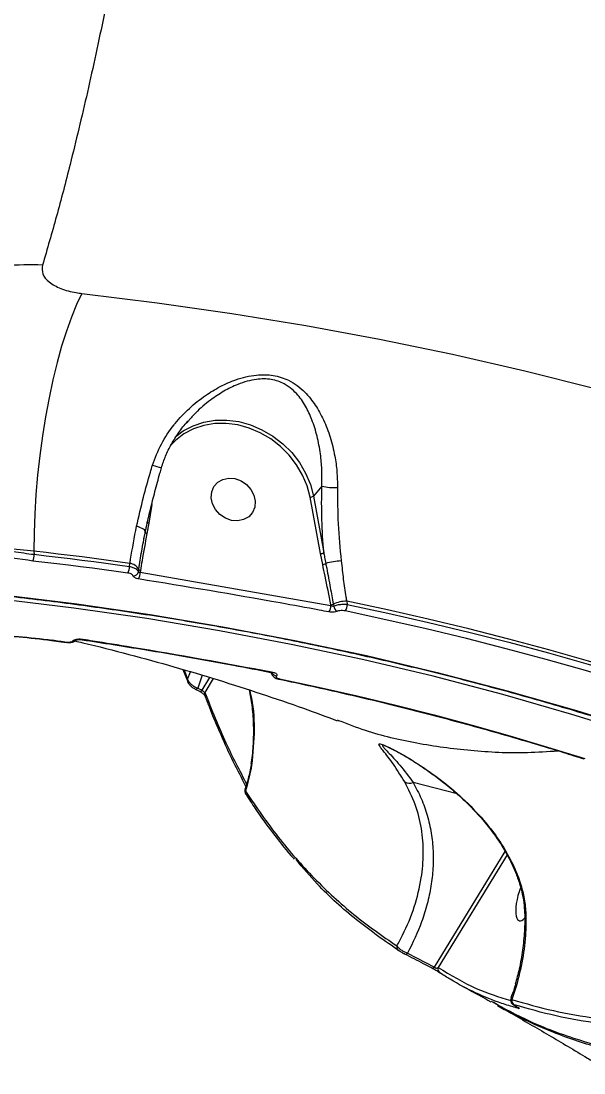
# Model space of a CAD drawing. Header units: millimetres. Extents: x -11024 to 8278, y -7837 to 5770.
# Drawn here: x 4405.3 to 4514.1, y -1402.8 to -1199.4 of the extents above; entities that cross this region are included whole.
import ezdxf

# ---------------------------------------------------------------- set-up
doc = ezdxf.new("R2010")
doc.units = ezdxf.units.MM
doc.layers.add('DIKOM_ОБЪЕКТ', color=7, linetype='Continuous')
doc.layers.add('DIKOM_РАЗМЕР_ОБЪЕКТА', color=7, linetype='Continuous')
doc.styles.add('style1', font='arial.ttf', dxfattribs={"width": 0.8})
doc.dimstyles.new('1-50', dxfattribs={"dimtxt": 300, "dimasz": 200, "dimexe": 100, "dimexo": 0, "dimgap": 100, "dimtad": 1, "dimtxsty": 'style1', "dimcen": 200, "dimclrd": 7, "dimclre": 7, "dimclrt": 7, "dimadec": 1, "dimazin": 2, "dimtfac": 1, "dimtmove": 0, "dimatfit": 2, "dimfxl": 0, "dimlwd": 25, "dimlwe": 18, "dimarcsym": 0})

# ---------------------------------------------------------------- blocks, each defined once
blk = doc.blocks.new('*D10')
at = {"layer": 'Defpoints', "color": 0, "transparency": 16777216}
for p in [(-7791.31, -186.83), (6174.94, -1432.98), (6174.94, -5371.27)]:
    blk.add_point(p, dxfattribs=at)
at = {"layer": 'DIKOM_РАЗМЕР_ОБЪЕКТА', "color": 7, "lineweight": 18, "transparency": 16777216}
for p, q in [((-7791.31, -186.83), (-7791.31, -5471.27)), ((6174.94, -1432.98), (6174.94, -5471.27))]:
    blk.add_line(p, q, dxfattribs=at)
at = {"layer": 'DIKOM_РАЗМЕР_ОБЪЕКТА', "color": 7, "lineweight": 25, "transparency": 16777216}
blk.add_line((-7591.31, -5371.27), (5974.94, -5371.27), dxfattribs=at)
at = {"layer": 'DIKOM_РАЗМЕР_ОБЪЕКТА', "color": 7, "transparency": 16777216}
for points in [[(-7591.31, -5337.93), (-7591.31, -5404.6), (-7791.31, -5371.27)], [(5974.94, -5337.93), (5974.94, -5404.6), (6174.94, -5371.27)]]:
    blk.add_solid(points, dxfattribs=at)
at = {"layer": 'DIKOM_РАЗМЕР_ОБЪЕКТА', "color": 7, "transparency": 16777216, "insert": (-1343.68, -5118.1), "char_height": 300, "attachment_point": 5, "style": 'style1'}
blk.add_mtext('14000', dxfattribs=at)

msp = doc.modelspace()

# ---------------------------------------------------------------- linework, layer by layer
at = {"layer": 'DIKOM_ОБЪЕКТ', "color": 7, "linetype": 'Continuous', "lineweight": 15}
for p, q in [((4437.616, -1276.733), (4437.256, -1277.136)), ((4463.409, -1289.32), (4461.774, -1291.251)), ((4463.154, -1302.378), (4461.145, -1291.46)), ((4461.774, -1291.251), (4463.784, -1302.168)), ((4430.534, -1292.859), (4429.963, -1296.489)), ((4429.963, -1296.489), (4429.603, -1298.512)), ((4429.033, -1299.519), (4429.323, -1298.148)), ((4407.789, -1301.911), (4407.824, -1302.515)), ((4463.581, -1304.48), (4463.154, -1302.378)), ((4426.236, -1304.856), (4426.328, -1304.269)), ((4428.358, -1305.66), (4428.308, -1305.982)), ((4428.308, -1305.982), (4465.16, -1312.379)), ((4468.219, -1311.57), (4468.331, -1312.194)), ((4465.16, -1312.379), (4465.139, -1312.262)), ((4465.639, -1312.144), (4465.707, -1312.514)), ((4411.195, -1319.158), (4413.974, -1319.537)), ((4415.308, -1319.255), (4415.317, -1319.245)), ((4436.524, -1324.766), (4437.435, -1326.975)), ((4436.796, -1324.847), (4437.458, -1326.67)), ((4437.458, -1326.67), (4438.049, -1325.22)), ((4440.3, -1325.89), (4439.474, -1328.381)), ((4453.597, -1325.3), (4453.588, -1325.298)), ((4453.596, -1325.294), (4453.649, -1325.549)), ((4454.653, -1326.043), (4454.644, -1326.052)), ((4440.278, -1328.775), (4441.775, -1326.33)), ((4442.437, -1326.527), (4440.8, -1329.202)), ((4455.068, -1326.639), (4455.062, -1326.638)), ((4438.956, -1328.574), (4439.76, -1328.966)), ((4439.474, -1328.381), (4440.278, -1328.775)), ((4466.465, -1334.547), (4466.669, -1334.623)), ((4489.565, -1348.86), (4481.049, -1346.632)), ((4485.16, -1382.331), (4498.855, -1359.954)), ((4499.218, -1360.639), (4485.91, -1382.384)), ((4479.983, -1379.642), (4485.16, -1382.331)), ((4500.97, -1386.11), (4500.155, -1388.628))]:
    msp.add_line(p, q, dxfattribs=at)
at = {"layer": 'DIKOM_ОБЪЕКТ', "color": 7, "linetype": 'Continuous', "lineweight": 15, "flags": 128}
for points in [[(4417.053, -1252.07), (4416.024, -1254.21), (4415.021, -1256.64), (4414.052, -1259.336), (4413.127, -1262.275), (4412.253, -1265.431), (4411.438, -1268.773), (4410.691, -1272.272), (4410.017, -1275.895), (4409.424, -1279.611), (4408.916, -1283.384), (4408.497, -1287.18), (4408.173, -1290.965), (4407.946, -1294.705), (4407.817, -1298.365), (4407.789, -1301.911)], [(4417.053, -1252.07), (4431.572, -1253.86), (4446, -1255.933), (4460.328, -1258.288), (4474.549, -1260.924), (4488.655, -1263.839), (4502.638, -1267.033), (4516.491, -1270.502), (4530.205, -1274.245), (4543.774, -1278.261), (4557.189, -1282.546), (4570.445, -1287.099), (4583.532, -1291.917), (4596.444, -1296.997), (4609.174, -1302.337)], [(4461.145, -1291.46), (4460.582, -1289.293), (4459.707, -1287.183), (4458.538, -1285.177), (4457.101, -1283.318), (4455.427, -1281.648), (4453.553, -1280.202), (4451.52, -1279.013), (4449.373, -1278.106), (4447.158, -1277.501), (4444.924, -1277.212), (4442.721, -1277.245), (4440.595, -1277.6), (4438.594, -1278.267), (4436.762, -1279.233), (4435.138, -1280.477), (4434.099, -1281.553)], [(4435.234, -1279.678), (4436.63, -1278.642), (4438.519, -1277.645), (4440.583, -1276.957), (4442.774, -1276.592), (4445.047, -1276.558), (4447.351, -1276.856), (4449.635, -1277.479), (4451.849, -1278.414), (4453.946, -1279.641), (4455.878, -1281.132), (4457.604, -1282.854), (4459.086, -1284.771), (4460.292, -1286.84), (4461.194, -1289.016), (4461.774, -1291.251)], [(4445.968, -1295.949), (4444.788, -1295.524), (4443.731, -1294.806), (4442.881, -1293.854), (4442.307, -1292.745), (4442.056, -1291.568), (4442.148, -1290.419), (4442.576, -1289.391), (4443.305, -1288.568), (4444.276, -1288.015), (4445.411, -1287.778), (4446.617, -1287.877), (4447.797, -1288.302), (4448.854, -1289.019), (4449.705, -1289.972), (4450.278, -1291.081), (4450.529, -1292.258), (4450.437, -1293.406), (4450.009, -1294.434), (4449.28, -1295.258), (4448.308, -1295.81), (4447.174, -1296.047), (4445.968, -1295.949)], [(4429.304, -1298.14), (4429.305, -1298.082), (4429.252, -1297.948), (4429.125, -1297.805), (4428.929, -1297.656), (4428.669, -1297.506), (4428.353, -1297.36), (4427.992, -1297.223), (4427.596, -1297.097)], [(4429.963, -1296.489), (4429.876, -1296.459), (4429.797, -1296.423), (4429.732, -1296.381), (4429.682, -1296.336), (4429.649, -1296.29), (4429.634, -1296.244), (4429.634, -1296.227)], [(4429.603, -1298.512), (4429.525, -1298.483), (4429.454, -1298.449), (4429.392, -1298.411), (4429.343, -1298.37), (4429.306, -1298.327), (4429.283, -1298.284), (4429.276, -1298.242), (4429.283, -1298.202)], [(4425.936, -1306.143), (4423.649, -1305.824), (4421.359, -1305.513), (4419.066, -1305.21), (4416.771, -1304.914), (4414.473, -1304.626), (4412.173, -1304.345), (4409.871, -1304.073), (4407.566, -1303.808)], [(4426.328, -1304.269), (4424.019, -1303.947), (4421.708, -1303.632), (4419.394, -1303.326), (4417.078, -1303.027), (4414.759, -1302.736), (4412.438, -1302.453), (4410.115, -1302.178), (4407.789, -1301.911)], [(4407.824, -1302.515), (4410.134, -1302.781), (4412.441, -1303.054), (4414.747, -1303.335), (4417.049, -1303.624), (4419.35, -1303.92), (4421.648, -1304.224), (4423.943, -1304.536), (4426.236, -1304.856)], [(4623.56, -1380.519), (4611.968, -1374.205), (4600.15, -1368.153), (4588.113, -1362.368), (4575.865, -1356.854), (4563.415, -1351.614), (4550.769, -1346.651), (4537.938, -1341.969), (4524.928, -1337.57), (4511.748, -1333.459), (4498.408, -1329.637), (4484.916, -1326.107), (4471.28, -1322.871), (4457.51, -1319.931), (4443.615, -1317.29), (4429.604, -1314.948), (4415.485, -1312.909), (4401.269, -1311.172), (4386.964, -1309.739), (4372.58, -1308.611), (4358.127, -1307.789), (4343.613, -1307.273)], [(4343.985, -1306.461), (4358.542, -1306.978), (4373.039, -1307.803), (4387.467, -1308.934), (4401.815, -1310.371), (4416.074, -1312.113), (4430.235, -1314.159), (4444.289, -1316.507), (4458.226, -1319.157), (4472.037, -1322.105), (4485.714, -1325.351), (4499.247, -1328.892), (4512.628, -1332.725), (4525.847, -1336.849), (4538.896, -1341.261), (4551.766, -1345.957), (4564.45, -1350.935), (4576.938, -1356.191), (4589.223, -1361.722), (4601.296, -1367.525), (4613.149, -1373.595), (4624.776, -1379.928)], [(4530.187, -1327.783), (4522.612, -1325.43), (4514.985, -1323.168), (4507.308, -1321), (4499.581, -1318.926), (4491.808, -1316.945), (4483.988, -1315.058), (4476.125, -1313.267), (4468.219, -1311.57)], [(4529.457, -1329.562), (4521.937, -1327.227), (4514.364, -1324.983), (4506.742, -1322.831), (4499.071, -1320.772), (4491.354, -1318.805), (4483.591, -1316.931), (4475.785, -1315.151), (4467.937, -1313.465)], [(4468.331, -1312.194), (4476.196, -1313.884), (4484.02, -1315.668), (4491.8, -1317.546), (4499.534, -1319.517), (4507.222, -1321.581), (4514.861, -1323.738), (4522.451, -1325.986), (4529.988, -1328.327)], [(4411.31, -1319.091), (4411.658, -1319.138), (4412.006, -1319.185), (4412.353, -1319.232), (4412.701, -1319.279), (4413.048, -1319.327), (4413.396, -1319.374), (4413.743, -1319.422), (4414.091, -1319.47)], [(4417.144, -1318.993), (4417.12, -1318.995), (4417.107, -1318.994)], [(4417.243, -1318.928), (4417.18, -1318.98), (4417.144, -1318.993)], [(4455.206, -1326.576), (4462.741, -1328.191), (4470.235, -1329.897), (4477.687, -1331.694), (4485.096, -1333.582), (4492.459, -1335.559), (4499.775, -1337.626), (4507.042, -1339.782), (4514.26, -1342.027)], [(4449.767, -1343.033), (4449.768, -1343.149), (4449.839, -1343.334)]]:
    msp.add_lwpolyline(points, dxfattribs=at)
at = {"layer": 'DIKOM_ОБЪЕКТ', "color": 7, "linetype": 'Continuous', "lineweight": 15}
for centre, radius, start, end in [((4407.045, -1289.846), 43.329, 86.84019, 105.9282), ((4441.306, -1249.933), 36.907, 253.28377, 256.09086), ((4465.922, -1278.519), 11.09, 256.90263, 272.66), ((4461.166, -1290.474), 0.986, 268.75642, 308.07605), ((4404.968, -1302.617), 2.858, 335.36927, 2.03678), ((4463.175, -1301.391), 0.987, 268.76465, 308.05482), ((4467.331, -1314.305), 10.504, 90.87839, 107.49242), ((4423.533, -1304.906), 2.703, 332.75467, 1.05545), ((4426.023, -1306.548), 2.3, 29.08504, 82.36732), ((4426.951, -1305.679), 1.03, 271.47648, 348.47222), ((4428.426, -1305.218), 0.447, 208.28521, 261.33676), ((4463.535, -1303.327), 1.153, 272.32731, 303.66016), ((4425.819, -1306.024), 2.489, 330.04545, 0.95542), ((4468.308, -1318.048), 6.479, 90.7867, 114.32473), ((4462.543, -1312.331), 2.618, 329.53708, 358.94484), ((4465.102, -1310.986), 1.276, 271.64842, 294.87676), ((4467.106, -1312.375), 1.406, 185.69731, 237.24976), ((4465.909, -1312.141), 2.423, 326.864, 358.73956), ((4413.975, -1319.403), 0.134, 270.5913, 329.87704), ((4415.455, -1318.408), 0.859, 260.16858, 305.39689), ((4415.464, -1318.403), 0.855, 260.1067, 309.47827), ((4453.599, -1325.155), 0.145, 269.22093, 327.79214), ((4454.871, -1324.956), 1.12, 201.52912, 258.30469), ((4454.878, -1324.948), 1.118, 202.30236, 258.35201), ((4438.166, -1326.897), 0.743, 162.2788, 200.15624), ((4455.076, -1326.473), 0.165, 267.31728, 321.75192), ((4439.078, -1328.098), 0.486, 254.68815, 324.49318), ((4439.875, -1328.48), 0.5, 257.34349, 323.79779), ((4441.492, -1329.528), 0.765, 154.76767, 198.79835), ((4480.355, -1344.975), 1.796, 239.04226, 292.75172), ((4449.422, -1348.547), 0.802, 163.91969, 210.57583), ((4503.154, -1371.584), 0.569, 182.38257, 236.54152), ((4478.773, -1378.441), 0.878, 166.58509, 241.1352), ((4479.592, -1379.356), 0.485, 250.98206, 323.9212), ((4484.765, -1382.029), 0.497, 250.42396, 322.58704), ((4486.801, -1382.681), 0.939, 161.5517, 240.23486), ((4501.31, -1385.745), 0.499, 168.95355, 226.99778), ((4501.083, -1388.806), 0.945, 169.14458, 240.22243), ((4501.902, -1389.504), 0.916, 216.81398, 242.97161)]:
    msp.add_arc(centre, radius, start, end, dxfattribs=at)
for start_param, end_param in [(1.2279816, 2.5993812), (2.5993812, 3.7145452)]:
    msp.add_ellipse((4502.813, -1368.908), major_axis=(1.226, 4.457), ratio=0.3336051, start_param=start_param, end_param=end_param, dxfattribs=at)
for points, knots in [([(4432.031, -657.052), (4432.858, -662.149), (4434.514, -672.346), (4436.767, -688.637), (4438.864, -705.757), (4440.773, -723.76), (4442.488, -742.582), (4443.97, -761.815), (4445.22, -781.381), (4446.243, -801.2), (4447.057, -821.593), (4447.65, -842.514), (4448.015, -863.901), (4448.144, -885.289), (4448.043, -906.604), (4447.722, -927.777), (4447.176, -949.147), (4446.399, -970.646), (4445.386, -992.202), (4444.163, -1013.354), (4442.737, -1034.037), (4441.122, -1054.202), (4439.294, -1074.163), (4437.251, -1093.842), (4434.995, -1113.163), (4432.576, -1131.718), (4430.004, -1149.46), (4427.297, -1166.362), (4424.413, -1182.684), (4421.356, -1198.342), (4418.134, -1213.271), (4415.048, -1226.153), (4412.144, -1237.258), (4410.338, -1243.473), (4409.434, -1246.583)], [0, 0, 0, 0, 0.0311785, 0.0623809, 0.0935594, 0.1256442, 0.1577552, 0.18984, 0.2210203, 0.2522244, 0.2834047, 0.3154898, 0.347601, 0.3796862, 0.4108891, 0.442116, 0.4733189, 0.5054257, 0.5375586, 0.5696654, 0.6009197, 0.6321979, 0.6634522, 0.6956102, 0.7277941, 0.759952, 0.7912842, 0.8226406, 0.853973, 0.8862091, 0.9184712, 0.9507073, 0.9753305, 1, 1, 1, 1]), ([(4409.434, -1246.583), (4409.379, -1247.162), (4409.268, -1248.34), (4410.619, -1249.935), (4412.883, -1251.189), (4415.221, -1251.83), (4416.684, -1252.022), (4417.053, -1252.07)], [0, 0, 0, 0, 0.21871186, 0.44477835, 0.67940807, 0.91918903, 1, 1, 1, 1]), ([(4430.69, -1285.28), (4431.208, -1283.889), (4432.243, -1281.104), (4433.998, -1278.551), (4435.833, -1276.268), (4437.756, -1274.229), (4440.707, -1271.866), (4443.726, -1270.026), (4446.372, -1268.856), (4448.747, -1268.152), (4451.19, -1267.728), (4454.091, -1267.78), (4456.75, -1268.647), (4458.705, -1269.857), (4460.489, -1271.416), (4462.226, -1273.604), (4463.828, -1276.542), (4465.093, -1279.843), (4465.915, -1283.218), (4466.382, -1286.491), (4466.419, -1288.562), (4466.437, -1289.597)], [0, 0, 0, 0, 0.0726919, 0.1455234, 0.1511336, 0.2173318, 0.2835411, 0.337716, 0.3918153, 0.4254864, 0.4591092, 0.5134515, 0.5679361, 0.6044943, 0.6411222, 0.7029649, 0.7649105, 0.8309035, 0.8968715, 0.9484527, 1, 1, 1, 1]), ([(4463.409, -1289.32), (4463.432, -1288.343), (4463.477, -1286.374), (4463.211, -1283.278), (4462.65, -1280.058), (4461.73, -1276.929), (4460.489, -1274.115), (4459.119, -1272.026), (4457.636, -1270.52), (4456.012, -1269.375), (4453.691, -1268.555), (4451.112, -1268.567), (4448.948, -1269.024), (4446.811, -1269.756), (4444.415, -1270.942), (4441.685, -1272.775), (4439.369, -1274.689), (4438.082, -1276.19), (4437.616, -1276.733)], [0, 0, 0, 0, 0.06433733, 0.12973867, 0.21189955, 0.2955303, 0.37093743, 0.44786412, 0.49055424, 0.53429548, 0.59644724, 0.65850899, 0.69775918, 0.73800503, 0.80377906, 0.87088799, 0.95323544, 1, 1, 1, 1]), ([(4432.429, -1285.758), (4432.678, -1284.999), (4433.193, -1283.437), (4434.323, -1281.164), (4435.755, -1278.932), (4436.865, -1277.426), (4437.543, -1276.728), (4437.58, -1276.69)], [0, 0, 0, 0, 0.2269907, 0.467675, 0.7206095, 0.9846937, 1, 1, 1, 1]), ([(4427.596, -1297.097), (4428.033, -1295.229), (4428.839, -1291.777), (4429.942, -1287.797), (4430.555, -1285.736), (4430.69, -1285.28)], [0, 0, 0, 0, 0.4786877, 0.8843768, 1, 1, 1, 1]), ([(4429.314, -1298.141), (4429.37, -1297.868), (4429.659, -1296.466), (4430.27, -1293.862), (4431.153, -1290.359), (4431.885, -1287.643), (4432.34, -1286.117), (4432.446, -1285.761)], [0, 0, 0, 0, 0.0680159, 0.3485812, 0.6307402, 0.9139241, 1, 1, 1, 1]), ([(4463.784, -1302.168), (4463.636, -1300.051), (4463.338, -1295.772), (4463.385, -1291.486), (4463.409, -1289.32)], [0, 0, 0, 0, 0.4947669, 1, 1, 1, 1]), ([(4466.437, -1289.597), (4466.451, -1291.929), (4466.479, -1296.662), (4466.893, -1301.42), (4467.169, -1303.789), (4467.17, -1303.803)], [0, 0, 0, 0, 0.4913952, 0.9970675, 1, 1, 1, 1]), ([(4426.328, -1304.269), (4426.373, -1303.997), (4426.752, -1301.695), (4427.201, -1299.252), (4427.596, -1297.097)], [0, 0, 0, 0, 0.1178669, 1, 1, 1, 1]), ([(4407.789, -1301.911), (4405.993, -1301.752), (4402.462, -1301.44), (4397.433, -1300.66), (4394.36, -1299.954), (4392.814, -1299.599)], [0, 0, 0, 0, 0.3395431, 0.6677679, 1, 1, 1, 1]), ([(4392.814, -1299.599), (4395.135, -1300.204), (4398.651, -1301.121), (4403.784, -1302.007), (4406.477, -1302.346), (4407.824, -1302.515)], [0, 0, 0, 0, 0.4928069, 0.7464075, 1, 1, 1, 1]), ([(4428.032, -1305.43), (4428.079, -1305.137), (4428.312, -1303.669), (4428.644, -1301.616), (4428.975, -1299.855), (4429.085, -1299.274)], [0, 0, 0, 0, 0.1435287, 0.7176742, 1, 1, 1, 1]), ([(4429.603, -1298.512), (4429.28, -1300.259), (4428.841, -1302.634), (4428.459, -1305.027), (4428.358, -1305.66)], [0, 0, 0, 0, 0.7353, 1, 1, 1, 1]), ([(4407.566, -1303.808), (4404.912, -1303.451), (4400.891, -1302.911), (4395.866, -1301.83), (4393.469, -1301.175), (4392.271, -1300.848)], [0, 0, 0, 0, 0.4927577, 0.7463788, 1, 1, 1, 1]), ([(4463.784, -1302.168), (4463.837, -1302.48), (4463.958, -1303.187), (4464.097, -1303.893), (4464.174, -1304.287)], [0, 0, 0, 0, 0.440316, 1, 1, 1, 1]), ([(4467.17, -1303.803), (4467.298, -1304.976), (4467.555, -1307.332), (4467.906, -1309.901), (4468.168, -1311.296), (4468.219, -1311.57)], [0, 0, 0, 0, 0.4438969, 0.8911167, 1, 1, 1, 1]), ([(4426.236, -1304.856), (4426.344, -1304.879), (4426.714, -1304.958), (4427.268, -1305.167), (4427.78, -1305.503), (4427.9, -1305.757), (4427.961, -1305.884)], [0, 0, 0, 0, 0.12094681, 0.41442819, 0.7069481, 1, 1, 1, 1]), ([(4427.961, -1305.884), (4427.967, -1305.847), (4427.991, -1305.695), (4428.014, -1305.544), (4428.032, -1305.43)], [0, 0, 0, 0, 0.2499214, 1, 1, 1, 1]), ([(4427.961, -1305.884), (4427.974, -1305.905), (4428, -1305.948), (4428.108, -1305.982), (4428.219, -1305.989), (4428.29, -1305.983), (4428.308, -1305.982)], [0, 0, 0, 0, 0.2929557, 0.5922967, 0.9006632, 1, 1, 1, 1]), ([(4465.139, -1312.262), (4464.791, -1310.422), (4464.3, -1307.827), (4463.743, -1305.235), (4463.581, -1304.48)], [0, 0, 0, 0, 0.7088229, 1, 1, 1, 1]), ([(4464.174, -1304.287), (4464.235, -1304.598), (4464.538, -1306.15), (4465.021, -1308.775), (4465.443, -1311.074), (4465.639, -1312.144)], [0, 0, 0, 0, 0.1178887, 0.5894853, 1, 1, 1, 1]), ([(4343.903, -1306.548), (4346.23, -1306.613), (4352.98, -1306.802), (4364.12, -1307.31), (4377.299, -1308.154), (4390.416, -1309.256), (4403.466, -1310.611), (4416.442, -1312.219), (4429.336, -1314.079), (4442.141, -1316.189), (4454.85, -1318.549), (4467.456, -1321.158), (4479.954, -1324.014), (4492.334, -1327.115), (4504.592, -1330.46), (4516.72, -1334.048), (4528.712, -1337.875), (4540.561, -1341.94), (4552.261, -1346.24), (4563.805, -1350.774), (4575.187, -1355.539), (4586.401, -1360.533), (4597.441, -1365.751), (4608.299, -1371.195), (4617.289, -1375.953), (4622.631, -1378.926), (4624.47, -1379.95)], [0, 0, 0, 0, 0.0228203, 0.0661999, 0.1095814, 0.1529617, 0.1963431, 0.2397239, 0.2831046, 0.3264855, 0.3698668, 0.4132479, 0.456629, 0.5000102, 0.5433915, 0.5867729, 0.6301549, 0.6735364, 0.7169187, 0.7603011, 0.8036837, 0.847066, 0.8904496, 0.9338328, 0.9772173, 1, 1, 1, 1]), ([(4426.978, -1306.708), (4426.942, -1306.634), (4426.869, -1306.485), (4426.56, -1306.299), (4426.225, -1306.19), (4426.002, -1306.154), (4425.936, -1306.143)], [0, 0, 0, 0, 0.2926742, 0.5850588, 0.8788341, 1, 1, 1, 1]), ([(4427.976, -1307.266), (4427.926, -1307.258), (4427.719, -1307.221), (4427.397, -1307.117), (4427.087, -1306.931), (4427.014, -1306.783), (4426.978, -1306.708)], [0, 0, 0, 0, 0.0962549, 0.3985167, 0.6990363, 1, 1, 1, 1]), ([(4464.799, -1313.658), (4464.171, -1313.54), (4461.029, -1312.95), (4448.758, -1310.688), (4437.109, -1308.77), (4427.976, -1307.266)], [0, 0, 0, 0, 0.0512254, 0.2561283, 1, 1, 1, 1]), ([(4466.345, -1313.557), (4466.324, -1313.565), (4466.174, -1313.623), (4465.839, -1313.699), (4465.312, -1313.73), (4464.97, -1313.682), (4464.799, -1313.658)], [0, 0, 0, 0, 0.0524065, 0.3651019, 0.682785, 1, 1, 1, 1]), ([(4465.16, -1312.379), (4465.221, -1312.411), (4465.34, -1312.472), (4465.525, -1312.521), (4465.647, -1312.526), (4465.7, -1312.516), (4465.707, -1312.514)], [0, 0, 0, 0, 0.3344999, 0.6549216, 0.9517738, 1, 1, 1, 1]), ([(4465.707, -1312.514), (4465.764, -1312.491), (4466.035, -1312.379), (4466.623, -1312.227), (4467.494, -1312.131), (4468.052, -1312.174), (4468.331, -1312.194)], [0, 0, 0, 0, 0.0813612, 0.3857449, 0.6936635, 1, 1, 1, 1]), ([(4467.937, -1313.465), (4467.768, -1313.439), (4467.429, -1313.385), (4466.901, -1313.408), (4466.544, -1313.482), (4466.38, -1313.544), (4466.345, -1313.557)], [0, 0, 0, 0, 0.3077581, 0.6159149, 0.9190423, 1, 1, 1, 1]), ([(4347.361, -1329.561), (4348.092, -1328.994), (4349.555, -1327.862), (4352.769, -1326.146), (4356.669, -1324.475), (4361.266, -1322.891), (4366.465, -1321.449), (4372.179, -1320.203), (4378.308, -1319.198), (4384.754, -1318.479), (4391.394, -1318.082), (4398.109, -1318.039), (4404.813, -1318.333), (4409.144, -1318.838), (4411.31, -1319.091)], [0, 0, 0, 0, 0.0836185, 0.1671662, 0.2504174, 0.3338536, 0.4173042, 0.5004887, 0.583738, 0.6671389, 0.7504576, 0.8333956, 0.9166298, 1, 1, 1, 1]), ([(4347.971, -1329.382), (4348.553, -1328.923), (4349.633, -1328.072), (4351.699, -1326.881), (4353.67, -1325.906), (4355.464, -1325.123), (4357.138, -1324.456), (4359.996, -1323.409), (4364.547, -1322.001), (4370.51, -1320.603), (4376.144, -1319.601), (4381.08, -1318.933), (4385.176, -1318.545), (4388.498, -1318.324), (4391.425, -1318.189), (4395.124, -1318.111), (4399.729, -1318.17), (4405.231, -1318.449), (4409.086, -1318.902), (4411.165, -1319.146)], [0, 0, 0, 0, 0.07000951, 0.12979039, 0.17876755, 0.21731924, 0.24939402, 0.28201683, 0.38279495, 0.48399287, 0.55207354, 0.61919825, 0.68163659, 0.71089931, 0.74614106, 0.79256223, 0.8500888, 0.91915679, 1, 1, 1, 1]), ([(4411.31, -1319.091), (4411.277, -1319.125), (4411.223, -1319.179), (4411.181, -1319.144), (4411.165, -1319.131)], [0, 0, 0, 0, 0.6295507, 1, 1, 1, 1]), ([(4413.976, -1319.532), (4414.173, -1319.552), (4414.603, -1319.595), (4415.261, -1319.492), (4415.769, -1319.306), (4415.991, -1319.064), (4416.06, -1318.988)], [0, 0, 0, 0, 0.2501847, 0.54824573, 0.85944733, 1, 1, 1, 1]), ([(4414.091, -1319.47), (4414.093, -1319.471), (4414.198, -1319.485), (4414.42, -1319.501), (4414.704, -1319.484), (4414.961, -1319.438), (4415.177, -1319.366), (4415.266, -1319.291), (4415.308, -1319.255)], [0, 0, 0, 0, 0.0043075, 0.2198441, 0.4355084, 0.5681966, 0.7938317, 1, 1, 1, 1]), ([(4415.317, -1319.245), (4415.358, -1319.208), (4415.463, -1319.113), (4415.766, -1318.988), (4416.216, -1318.898), (4416.737, -1318.87), (4417.074, -1318.909), (4417.243, -1318.928)], [0, 0, 0, 0, 0.1342545, 0.3470061, 0.5633024, 0.781741, 1, 1, 1, 1]), ([(4415.714, -1319.261), (4416.215, -1319.376), (4419.745, -1320.189), (4426.136, -1321.847), (4434.869, -1324.237), (4443.407, -1326.784), (4451.755, -1329.466), (4459.442, -1332.1), (4464.242, -1333.893), (4466.408, -1334.702)], [0, 0, 0, 0, 0.0275723, 0.1941152, 0.3608219, 0.5277318, 0.6948865, 0.8623336, 1, 1, 1, 1]), ([(4415.999, -1319.064), (4415.998, -1319.065), (4415.996, -1319.066), (4416.051, -1319.042), (4416.166, -1319.01), (4416.366, -1318.975), (4416.634, -1318.958), (4416.904, -1318.965), (4417.052, -1318.989), (4417.106, -1318.998)], [0, 0, 0, 0, 0.06191807, 0.16958314, 0.30658241, 0.46415447, 0.66171771, 0.87662172, 1, 1, 1, 1]), ([(4417.11, -1319.03), (4421.113, -1319.653), (4430.853, -1321.169), (4443.014, -1323.288), (4451.166, -1324.867), (4453.588, -1325.336)], [0, 0, 0, 0, 0.3290436, 0.8006765, 1, 1, 1, 1]), ([(4417.243, -1318.928), (4417.872, -1319.026), (4421.017, -1319.517), (4433.18, -1321.466), (4444.708, -1323.58), (4453.721, -1325.232)], [0, 0, 0, 0, 0.0517135, 0.2585532, 1, 1, 1, 1]), ([(4453.587, -1325.301), (4453.61, -1325.304), (4453.714, -1325.321), (4453.857, -1325.366), (4453.966, -1325.409), (4454.009, -1325.438), (4454, -1325.431), (4453.999, -1325.43)], [0, 0, 0, 0, 0.09762134, 0.44520687, 0.73887889, 0.97273735, 1, 1, 1, 1]), ([(4453.695, -1325.536), (4453.681, -1325.514), (4453.639, -1325.446), (4453.675, -1325.373), (4453.698, -1325.324)], [0, 0, 0, 0, 0.33157191, 1, 1, 1, 1]), ([(4453.692, -1325.513), (4453.7, -1325.575), (4453.725, -1325.766), (4453.913, -1326.041), (4454.214, -1326.317), (4454.594, -1326.524), (4454.916, -1326.589), (4455.073, -1326.621)], [0, 0, 0, 0, 0.0958721, 0.2963459, 0.5064955, 0.7578249, 1, 1, 1, 1]), ([(4453.721, -1325.232), (4453.879, -1325.269), (4454.193, -1325.343), (4454.539, -1325.521), (4454.733, -1325.721), (4454.758, -1325.904), (4454.682, -1326.004), (4454.653, -1326.043)], [0, 0, 0, 0, 0.2182769, 0.436745, 0.6530449, 0.8657353, 1, 1, 1, 1]), ([(4454.644, -1326.052), (4454.638, -1326.059), (4454.598, -1326.104), (4454.567, -1326.197), (4454.625, -1326.313), (4454.756, -1326.42), (4454.94, -1326.511), (4455.123, -1326.556), (4455.206, -1326.576)], [0, 0, 0, 0, 0.0339779, 0.2522538, 0.4704494, 0.597866, 0.8192446, 1, 1, 1, 1]), ([(4437.458, -1326.67), (4437.516, -1326.813), (4437.631, -1327.099), (4438.03, -1327.551), (4438.545, -1327.953), (4439.052, -1328.23), (4439.36, -1328.34), (4439.474, -1328.381)], [0, 0, 0, 0, 0.2193691, 0.43883, 0.6560157, 0.8733191, 1, 1, 1, 1]), ([(4437.492, -1327.161), (4437.508, -1327.213), (4437.568, -1327.416), (4437.823, -1327.73), (4438.243, -1328.134), (4438.664, -1328.437), (4438.9, -1328.532), (4438.956, -1328.555)], [0, 0, 0, 0, 0.0827413, 0.3243493, 0.6137473, 0.9081454, 1, 1, 1, 1]), ([(4455.062, -1326.638), (4457.239, -1327.097), (4463.554, -1328.431), (4473.923, -1330.827), (4486.128, -1333.906), (4498.205, -1337.234), (4507.498, -1340.001), (4512.76, -1341.663), (4514.072, -1342.077)], [0, 0, 0, 0, 0.1082679, 0.3140969, 0.519934, 0.725767, 0.9316018, 1, 1, 1, 1]), ([(4439.764, -1328.969), (4439.795, -1328.984), (4439.897, -1329.032), (4440.115, -1329.169), (4440.367, -1329.358), (4440.574, -1329.548), (4440.707, -1329.697), (4440.771, -1329.79), (4440.777, -1329.801), (4440.779, -1329.806)], [0, 0, 0, 0, 0.07726472, 0.25874441, 0.4483122, 0.61536597, 0.76907161, 0.89835986, 1, 1, 1, 1]), ([(4440.278, -1328.775), (4440.306, -1328.807), (4440.356, -1328.863), (4440.431, -1328.937), (4440.503, -1329.004), (4440.555, -1329.049), (4440.627, -1329.105), (4440.673, -1329.138), (4440.743, -1329.181), (4440.774, -1329.192), (4440.8, -1329.202)], [0, 0, 0, 0, 0.1793837, 0.3191531, 0.3689949, 0.5165049, 0.5564169, 0.7165321, 0.7655867, 1, 1, 1, 1]), ([(4440.788, -1329.769), (4441.06, -1330.501), (4442.041, -1333.138), (4443.856, -1337.404), (4446.221, -1342.586), (4447.898, -1345.801), (4448.736, -1347.407)], [0, 0, 0, 0, 0.1134833, 0.4087966, 0.7047058, 1, 1, 1, 1]), ([(4440.8, -1329.202), (4442.127, -1332.541), (4444.644, -1338.87), (4447.518, -1344.342), (4448.877, -1346.927)], [0, 0, 0, 0, 0.5275202, 1, 1, 1, 1]), ([(4449.346, -1328.722), (4449.536, -1329.707), (4449.946, -1331.832), (4450.211, -1335.182), (4450.184, -1338.723), (4450.003, -1341.347), (4449.739, -1342.778), (4449.694, -1343.024)], [0, 0, 0, 0, 0.2123904, 0.4579451, 0.7037796, 0.9491785, 1, 1, 1, 1]), ([(4449.451, -1328.756), (4449.515, -1329.015), (4450.119, -1331.451), (4450.565, -1336.33), (4450.083, -1340.98), (4449.839, -1343.334)], [0, 0, 0, 0, 0.0554727, 0.5218814, 1, 1, 1, 1]), ([(4466.669, -1334.623), (4468.365, -1335.286), (4473.171, -1337.164), (4481.688, -1339.125), (4492.148, -1340.556), (4501.286, -1341.023), (4507.066, -1340.644), (4509.044, -1340.514)], [0, 0, 0, 0, 0.13376736, 0.3791669, 0.62528289, 0.8717677, 1, 1, 1, 1]), ([(4479.431, -1346.516), (4478.69, -1345.328), (4477.21, -1342.956), (4475.623, -1340.932), (4474.748, -1339.824), (4474.411, -1339.309), (4474.462, -1339.069), (4475.205, -1339.283), (4476.443, -1339.853), (4477.813, -1340.563), (4480.178, -1341.885), (4483.619, -1344.054), (4488.023, -1347.341), (4492.249, -1351.147), (4495.807, -1355.141), (4498.581, -1359.098), (4500.492, -1362.617), (4501.808, -1366.002), (4502.624, -1369.116), (4502.77, -1371.095), (4502.841, -1372.059)], [0, 0, 0, 0, 0.0881055, 0.1760188, 0.208486, 0.2408584, 0.2743812, 0.308217, 0.3377111, 0.3653208, 0.3930118, 0.4736099, 0.5544935, 0.6404801, 0.7263851, 0.7896537, 0.8528356, 0.9027414, 0.9525835, 1, 1, 1, 1]), ([(4475.444, -1339.473), (4475.352, -1339.442), (4475.218, -1339.397), (4475.085, -1339.425), (4475.137, -1339.607), (4475.578, -1340.102), (4476.616, -1341.174), (4478.471, -1343.151), (4480.189, -1345.471), (4481.049, -1346.632)], [0, 0, 0, 0, 0.037271, 0.0545572, 0.1626889, 0.2648022, 0.3672037, 0.683198, 1, 1, 1, 1]), ([(4475.447, -1339.464), (4475.445, -1339.464), (4475.44, -1339.462), (4475.65, -1339.532), (4476.08, -1339.716), (4476.794, -1340.061), (4477.577, -1340.461), (4478.153, -1340.784), (4478.413, -1340.93)], [0, 0, 0, 0, 0.05352859, 0.19802654, 0.3776956, 0.5879071, 0.81332151, 1, 1, 1, 1]), ([(4478.413, -1340.93), (4478.595, -1341.03), (4479.253, -1341.39), (4480.553, -1342.17), (4482.365, -1343.316), (4484.567, -1344.82), (4487.167, -1346.775), (4489.968, -1349.141), (4492.666, -1351.755), (4495.045, -1354.419), (4497.103, -1357.119), (4498.774, -1359.732), (4500.091, -1362.207), (4501.075, -1364.507), (4501.807, -1366.706), (4502.301, -1368.847), (4502.555, -1370.493), (4502.559, -1371.385), (4502.56, -1371.609)], [0, 0, 0, 0, 0.0178027, 0.0642542, 0.1172385, 0.1800968, 0.2608054, 0.3560785, 0.4460213, 0.5311087, 0.6117282, 0.6885833, 0.753174, 0.8134872, 0.8705264, 0.9243359, 0.9810773, 1, 1, 1, 1]), ([(4449.765, -1343.025), (4449.758, -1343.078), (4449.622, -1344.053), (4449.263, -1345.708), (4448.778, -1347.297), (4448.563, -1348.001)], [0, 0, 0, 0, 0.0308745, 0.5702592, 1, 1, 1, 1]), ([(4449.839, -1343.334), (4449.552, -1344.79), (4449.22, -1346.47), (4448.719, -1348.106), (4448.652, -1348.325)], [0, 0, 0, 0, 0.8666364, 1, 1, 1, 1]), ([(4477.919, -1378.237), (4478.296, -1377.541), (4479.639, -1375.06), (4481.417, -1370.685), (4482.724, -1365.372), (4483.147, -1360.3), (4482.775, -1355.54), (4481.657, -1350.883), (4480.17, -1347.965), (4479.431, -1346.516)], [0, 0, 0, 0, 0.0672785, 0.2397678, 0.4122224, 0.5596633, 0.7075119, 0.8547638, 1, 1, 1, 1]), ([(4448.595, -1348.008), (4448.57, -1348.099), (4448.519, -1348.292), (4448.563, -1348.589), (4448.646, -1348.821), (4448.722, -1348.93), (4448.747, -1348.965)], [0, 0, 0, 0, 0.2666845, 0.5653431, 0.86063, 1, 1, 1, 1]), ([(4448.61, -1348.014), (4448.593, -1348.063), (4448.562, -1348.149), (4448.625, -1348.271), (4448.652, -1348.325)], [0, 0, 0, 0, 0.5645034, 1, 1, 1, 1]), ([(4448.652, -1348.325), (4450.717, -1351.346), (4454.847, -1357.389), (4461.892, -1365.291), (4469.502, -1372.391), (4475.113, -1376.289), (4477.919, -1378.237)], [0, 0, 0, 0, 0.2486151, 0.4972299, 0.7486153, 1, 1, 1, 1]), ([(4481.049, -1346.632), (4481.606, -1347.664), (4482.718, -1349.727), (4483.862, -1353.007), (4484.626, -1356.395), (4484.975, -1359.838), (4484.942, -1363.27), (4484.559, -1366.696), (4483.823, -1370.134), (4482.496, -1374.495), (4480.967, -1377.628), (4479.983, -1379.642)], [0, 0, 0, 0, 0.10065, 0.201316, 0.305244, 0.4091849, 0.5096369, 0.610098, 0.712666, 0.8152384, 1, 1, 1, 1]), ([(4448.768, -1348.937), (4449.351, -1349.854), (4450.989, -1352.426), (4453.893, -1356.356), (4456.417, -1359.606), (4457.87, -1361.215), (4458.078, -1361.444)], [0, 0, 0, 0, 0.2036542, 0.5714191, 0.9388548, 1, 1, 1, 1]), ([(4478.349, -1379.21), (4475.576, -1377.271), (4470.03, -1373.393), (4463.406, -1367.42), (4459.745, -1363.13), (4458.383, -1361.533)], [0, 0, 0, 0, 0.3856396, 0.7712761, 1, 1, 1, 1]), ([(4502.591, -1371.622), (4502.594, -1371.686), (4502.662, -1372.934), (4502.598, -1375.408), (4502.256, -1379.051), (4501.667, -1382.478), (4501.064, -1384.671), (4500.796, -1385.645)], [0, 0, 0, 0, 0.0136864, 0.2701104, 0.5288407, 0.7906045, 1, 1, 1, 1]), ([(4502.841, -1372.059), (4502.844, -1373.233), (4502.851, -1376.146), (4502.316, -1380.861), (4501.42, -1384.354), (4500.97, -1386.11)], [0, 0, 0, 0, 0.2512758, 0.6234735, 1, 1, 1, 1]), ([(4477.919, -1378.237), (4478.013, -1378.357), (4478.2, -1378.598), (4478.691, -1378.988), (4479.259, -1379.333), (4479.705, -1379.539), (4479.935, -1379.624), (4479.983, -1379.642)], [0, 0, 0, 0, 0.2435194, 0.4875444, 0.7198322, 0.9418405, 1, 1, 1, 1]), ([(4479.434, -1379.815), (4479.386, -1379.79), (4479.263, -1379.727), (4479.03, -1379.603), (4478.766, -1379.458), (4478.516, -1379.315), (4478.408, -1379.247), (4478.349, -1379.21)], [0, 0, 0, 0, 0.120823, 0.3075574, 0.5229809, 0.7374838, 1, 1, 1, 1]), ([(4484.599, -1382.498), (4484.086, -1382.227), (4482.375, -1381.323), (4480.645, -1380.436), (4479.434, -1379.815)], [0, 0, 0, 0, 0.2996321, 1, 1, 1, 1]), ([(4486.335, -1383.496), (4486.237, -1383.434), (4486.077, -1383.332), (4485.664, -1383.089), (4485.26, -1382.858), (4484.884, -1382.65), (4484.684, -1382.543), (4484.599, -1382.498)], [0, 0, 0, 0, 0.3038867, 0.5023649, 0.7017241, 0.8733155, 1, 1, 1, 1]), ([(4485.16, -1382.331), (4485.181, -1382.357), (4485.215, -1382.399), (4485.289, -1382.45), (4485.36, -1382.484), (4485.44, -1382.507), (4485.56, -1382.519), (4485.74, -1382.491), (4485.843, -1382.426), (4485.91, -1382.384)], [0, 0, 0, 0, 0.1044676, 0.1741113, 0.2297287, 0.3048183, 0.3966738, 0.608697, 1, 1, 1, 1]), ([(4485.91, -1382.384), (4488.326, -1383.856), (4492.823, -1386.595), (4497.668, -1388.099), (4499.911, -1388.795)], [0, 0, 0, 0, 0.5372083, 1, 1, 1, 1]), ([(4501.486, -1390.32), (4501.267, -1390.262), (4500.173, -1389.971), (4497.355, -1389.103), (4493.118, -1387.404), (4489.187, -1385.327), (4486.963, -1383.9), (4486.335, -1383.496)], [0, 0, 0, 0, 0.0413729, 0.2068711, 0.5381495, 0.8694289, 1, 1, 1, 1]), ([(4490.673, -1386.085), (4490.847, -1386.175), (4492.731, -1387.151), (4494.492, -1388.146), (4496.091, -1389.049)], [0, 0, 0, 0, 0.092607, 1, 1, 1, 1]), ([(4500.833, -1385.661), (4500.754, -1385.936), (4500.493, -1386.842), (4500.158, -1387.742), (4499.925, -1388.368)], [0, 0, 0, 0, 0.30293516, 1, 1, 1, 1]), ([(4496.149, -1388.943), (4498.616, -1390.291), (4504.313, -1393.405), (4514.025, -1396.842), (4523.449, -1399.304), (4529.61, -1399.961), (4531.86, -1400.201)], [0, 0, 0, 0, 0.2286987, 0.5280923, 0.8277285, 1, 1, 1, 1]), ([(4533.526, -1401.129), (4531.69, -1400.936), (4526.543, -1400.393), (4518.495, -1398.536), (4509.408, -1395.582), (4502.066, -1392.44), (4497.944, -1389.983), (4496.524, -1389.137)], [0, 0, 0, 0, 0.1351045, 0.378796, 0.6247978, 0.8707991, 1, 1, 1, 1]), ([(4499.955, -1388.376), (4499.927, -1388.492), (4499.878, -1388.7), (4499.93, -1388.993), (4500.028, -1389.215), (4500.149, -1389.38), (4500.268, -1389.495), (4500.401, -1389.598), (4500.581, -1389.713), (4500.826, -1389.849), (4501.026, -1389.951), (4501.083, -1389.98)], [0, 0, 0, 0, 0.13893, 0.2501556, 0.3452446, 0.4280459, 0.5000586, 0.5752537, 0.7168132, 0.9192694, 1, 1, 1, 1]), ([(4499.974, -1388.383), (4499.97, -1388.413), (4499.962, -1388.47), (4500.093, -1388.578), (4500.155, -1388.628)], [0, 0, 0, 0, 0.5317895, 1, 1, 1, 1]), ([(4500.155, -1388.628), (4502.802, -1389.381), (4508.095, -1390.888), (4516.462, -1392.311), (4525.108, -1393.171), (4531.13, -1393.174), (4534.141, -1393.175)], [0, 0, 0, 0, 0.24912072, 0.49824317, 0.74912088, 1, 1, 1, 1]), ([(4497.365, -1389.759), (4498.244, -1390.256), (4501.524, -1392.111), (4507.304, -1395.481), (4512.573, -1398.601), (4515.431, -1400.362), (4515.781, -1400.577)], [0, 0, 0, 0, 0.1458434, 0.5442917, 0.9442904, 1, 1, 1, 1]), ([(4500.614, -1389.626), (4500.588, -1389.619), (4500.505, -1389.594), (4500.455, -1389.598), (4500.514, -1389.657), (4500.673, -1389.759), (4500.849, -1389.854), (4500.937, -1389.902)], [0, 0, 0, 0, 0.1043361, 0.3453378, 0.5759489, 0.7877629, 1, 1, 1, 1]), ([(4534.646, -1394.194), (4531.652, -1394.191), (4525.663, -1394.187), (4517.022, -1393.333), (4508.621, -1391.907), (4503.283, -1390.387), (4500.614, -1389.626)], [0, 0, 0, 0, 0.2491207, 0.498242, 0.7491209, 1, 1, 1, 1]), ([(4500.894, -1389.884), (4500.907, -1389.89), (4501.044, -1389.961), (4501.208, -1390.054), (4501.339, -1390.136), (4501.347, -1390.143), (4501.35, -1390.145)], [0, 0, 0, 0, 0.0486913, 0.5022522, 0.8365023, 1, 1, 1, 1]), ([(4500.937, -1389.902), (4501.064, -1389.97), (4501.317, -1390.108), (4501.54, -1390.252), (4501.638, -1390.345), (4501.539, -1390.329), (4501.486, -1390.32)], [0, 0, 0, 0, 0.2322591, 0.4640337, 0.714048, 1, 1, 1, 1])]:
    msp.add_open_spline(points, degree=3, knots=knots, dxfattribs=at)

# ---------------------------------------------------------------- dimensions: what is measured, and where the dimension line sits
at = {"layer": 'DIKOM_РАЗМЕР_ОБЪЕКТА'}
dim = msp.add_linear_dim(base=(6174.942, -5371.267), p1=(-7791.307, -186.829), p2=(6174.942, -1432.983), text='14000', dimstyle='1-50', dxfattribs=at)
dim.commit()
dim.dimension.update_dxf_attribs({"geometry": '*D10', "text_midpoint": (-1343.681, -5371.267), "dimtype": 160})

doc.saveas('drawing.dxf')
